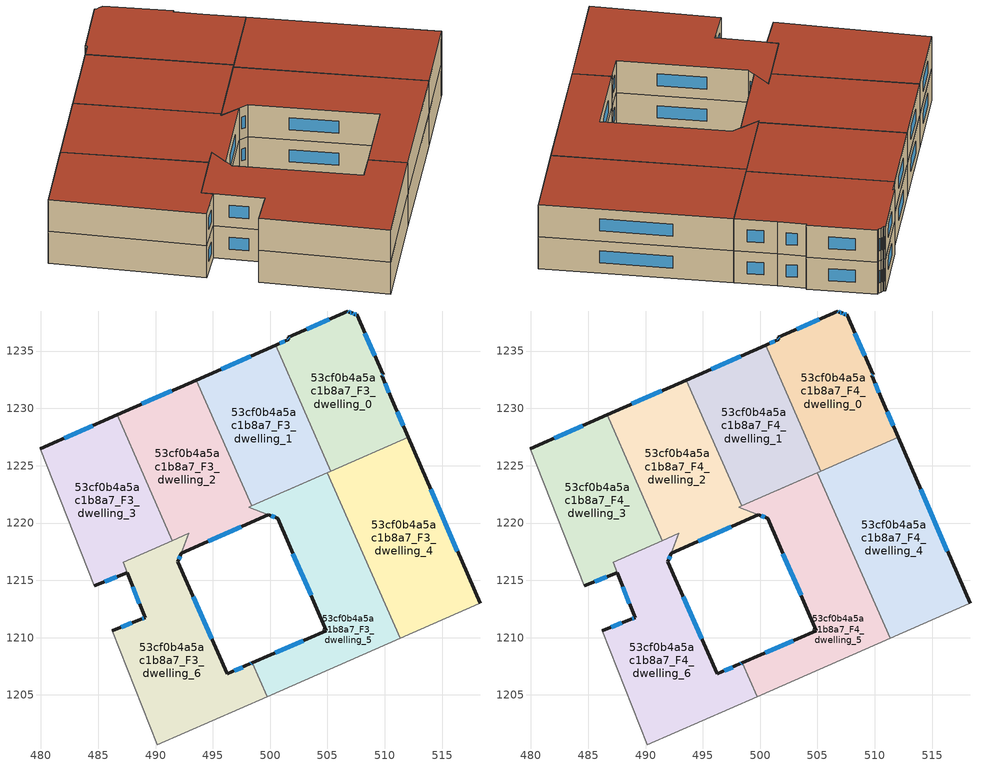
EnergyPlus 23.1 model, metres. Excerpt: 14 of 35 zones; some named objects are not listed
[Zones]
53cf0b4a5ac1b8a7_F3_dwelling_0
 floor to 53cf0b4a5ac1b8a7_F2_dwelling_0 (EU_floor_Construction): 507.54,1238.21 509.86,1232.94 509.73,1232.89 510.64,1230.69 512.03,1227.48 505.29,1224.53 500.47,1235.51 501.64,1236.03 501.58,1236.19 506.77,1238.49 506.86,1238.37 506.89,1238.38 507.15,1238.33 507.39,1238.19 z9
 wall outside (EU_wall_Construction): 512.03,1227.48 510.64,1230.69 509.73,1232.89 509.86,1232.94 507.54,1238.21 507.39,1238.19 507.15,1238.33 506.89,1238.38 506.86,1238.37 506.77,1238.49 501.58,1236.19 501.64,1236.03 500.47,1235.51 z9:12
 wall to 53cf0b4a5ac1b8a7_F3_dwelling_1 (EU_wall_Construction): 500.47,1235.51 505.29,1224.53 z9:12
 wall to 53cf0b4a5ac1b8a7_F3_dwelling_4 (EU_wall_Construction): 505.29,1224.53 512.03,1227.48 z9:12
 window (EU_Window_Construction): 506.83,1238.41 506.8,1238.45 / 507.07,1238.35 506.97,1238.36 / 507.31,1238.23 507.22,1238.29 / 507.49,1238.21 507.44,1238.19 / 509.13,1234.59 508.26,1236.56 / 509.77,1232.91 509.82,1232.92 / 510.35,1231.38 510.02,1232.2 / 511.59,1228.49 511.07,1229.69 / 501.28,1235.87 500.84,1235.67 / 501.6,1236.14 501.62,1236.08 / 505.14,1237.77 503.21,1236.91 z9.94:11.06
53cf0b4a5ac1b8a7_F3_dwelling_1
 floor to 53cf0b4a5ac1b8a7_F2_dwelling_1 (EU_floor_Construction): 500.47,1235.51 505.29,1224.53 498.38,1221.49 493.56,1232.47 z9
 wall outside (EU_wall_Construction): 500.47,1235.51 493.56,1232.47 z9:12
 wall to 53cf0b4a5ac1b8a7_F3_dwelling_2 (EU_wall_Construction): 493.56,1232.47 498.38,1221.49 z9:12
 wall to 53cf0b4a5ac1b8a7_F3_dwelling_5 (EU_wall_Construction): 498.38,1221.49 504.99,1224.4 z9:12
 wall to 53cf0b4a5ac1b8a7_F3_dwelling_4 (EU_wall_Construction): 504.99,1224.4 505.29,1224.53 z9:12
 window (EU_Window_Construction): 498.31,1234.56 495.73,1233.43 z9.94:11.06
53cf0b4a5ac1b8a7_F3_dwelling_2
 floor to 53cf0b4a5ac1b8a7_F2_dwelling_2 (EU_floor_Construction): 493.56,1232.47 498.38,1221.49 498.11,1221.38 499.85,1220.71 492.23,1217.35 492.91,1219.1 491.46,1218.46 486.65,1229.43 z9
 wall outside (EU_wall_Construction): 493.56,1232.47 486.65,1229.43 / 492.23,1217.35 499.85,1220.71 z9:12
 wall to 53cf0b4a5ac1b8a7_F3_dwelling_6 (EU_wall_Construction): 491.46,1218.46 492.91,1219.1 492.23,1217.35 z9:12
 wall to 53cf0b4a5ac1b8a7_F3_dwelling_3 (EU_wall_Construction): 486.65,1229.43 491.46,1218.46 z9:12
 wall to 53cf0b4a5ac1b8a7_F3_dwelling_5 (EU_wall_Construction): 499.85,1220.71 498.11,1221.38 498.38,1221.49 z9:12
 window (EU_Window_Construction): 491.39,1231.52 488.81,1230.38 / 494.62,1218.4 497.46,1219.65 z9.94:11.06
53cf0b4a5ac1b8a7_F3_dwelling_3
 floor to 53cf0b4a5ac1b8a7_F2_dwelling_3 (EU_floor_Construction): 486.65,1229.43 491.45,1218.46 487.17,1216.58 487.53,1215.66 484.66,1214.53 479.92,1226.47 z9
 wall outside (EU_wall_Construction): 484.66,1214.53 487.53,1215.66 / 486.65,1229.43 479.92,1226.47 z9:12
 wall adiabatic (EU_wall_Construction): 479.92,1226.47 484.66,1214.53 z9:12
 wall to 53cf0b4a5ac1b8a7_F3_dwelling_6 (EU_wall_Construction): 487.53,1215.66 487.16,1216.58 / 487.17,1216.58 491.45,1218.46 z9:12
 window (EU_Window_Construction): 485.56,1214.88 486.63,1215.31 / 484.54,1228.5 482.03,1227.4 z9.94:11.06
53cf0b4a5ac1b8a7_F3_dwelling_4
 floor to 53cf0b4a5ac1b8a7_F2_dwelling_4 (EU_floor_Construction): 512.03,1227.48 518.3,1212.99 518.21,1212.95 511.34,1209.93 504.99,1224.4 z9
 wall outside (EU_wall_Construction): 518.3,1212.99 512.03,1227.48 z9:12
 wall to 53cf0b4a5ac1b8a7_F3_dwelling_5 (EU_wall_Construction): 504.99,1224.4 511.34,1209.93 z9:12
 wall adiabatic (EU_wall_Construction): 511.34,1209.93 518.21,1212.95 518.3,1212.99 / 504.99,1224.4 501.42,1222.83 / 504.99,1224.4 501.42,1222.83 z9:12
 window (EU_Window_Construction): 516.34,1217.53 514,1222.94 z9.94:11.06
53cf0b4a5ac1b8a7_F3_dwelling_5
 floor to 53cf0b4a5ac1b8a7_F2_dwelling_5 (EU_floor_Construction): 504.99,1224.4 511.34,1209.93 499.73,1204.84 498.43,1207.79 504.9,1210.61 500.64,1220.4 499.85,1220.71 498.11,1221.38 z9
 wall outside (EU_wall_Construction): 499.85,1220.71 500.64,1220.4 504.9,1210.61 498.43,1207.79 z9:12
 wall adiabatic (EU_wall_Construction): 499.73,1204.84 511.34,1209.93 z9:12
 wall to 53cf0b4a5ac1b8a7_F3_dwelling_6 (EU_wall_Construction): 498.43,1207.79 499.73,1204.84 z9:12
 window (EU_Window_Construction): 502.87,1209.72 500.46,1208.67 / 501.98,1217.33 503.57,1213.68 / 500.1,1220.62 500.39,1220.5 z9.94:11.06
53cf0b4a5ac1b8a7_F3_dwelling_6
 floor to 53cf0b4a5ac1b8a7_F2_dwelling_6 (EU_floor_Construction): 492.91,1219.1 491.94,1216.61 496.24,1206.84 498.24,1207.71 498.43,1207.79 499.73,1204.84 490.16,1200.64 486.21,1210.6 488.73,1211.61 489.08,1211.75 487.17,1216.58 z9
 wall outside (EU_wall_Construction): 498.43,1207.79 498.24,1207.71 496.24,1206.84 491.94,1216.61 492.23,1217.35 / 487.53,1215.66 489.08,1211.75 488.73,1211.61 486.21,1210.6 z9:12
 wall adiabatic (EU_wall_Construction): 486.21,1210.6 490.16,1200.64 499.73,1204.84 z9:12
 window (EU_Window_Construction): 497.61,1207.43 496.87,1207.11 / 498.37,1207.76 498.3,1207.73 / 487.94,1211.29 487,1210.92 / 488.97,1211.71 488.84,1211.65 / 494.89,1209.9 493.29,1213.55 / 492.03,1216.84 492.14,1217.12 / 488.01,1214.44 488.6,1212.98 z9.94:11.06
53cf0b4a5ac1b8a7_F4_dwelling_0
 floor to 53cf0b4a5ac1b8a7_F3_dwelling_0 (EU_floor_Construction): 507.54,1238.21 509.86,1232.94 509.73,1232.89 510.64,1230.69 512.03,1227.48 505.29,1224.53 500.47,1235.51 501.64,1236.03 501.58,1236.19 506.77,1238.49 506.86,1238.37 506.89,1238.38 507.15,1238.33 507.39,1238.19 z12
 wall outside (EU_wall_Construction): 512.03,1227.48 510.64,1230.69 509.73,1232.89 509.86,1232.94 507.54,1238.21 507.39,1238.19 507.15,1238.33 506.89,1238.38 506.86,1238.37 506.77,1238.49 501.58,1236.19 501.64,1236.03 500.47,1235.51 z12:15
 wall to 53cf0b4a5ac1b8a7_F4_dwelling_1 (EU_wall_Construction): 500.47,1235.51 505.29,1224.53 z12:15
 wall to 53cf0b4a5ac1b8a7_F4_dwelling_4 (EU_wall_Construction): 505.29,1224.53 512.03,1227.48 z12:15
 window (EU_Window_Construction): 506.83,1238.41 506.8,1238.45 / 507.07,1238.35 506.97,1238.36 / 507.31,1238.23 507.22,1238.29 / 507.49,1238.21 507.44,1238.19 / 509.13,1234.59 508.26,1236.56 / 509.77,1232.91 509.82,1232.92 / 510.35,1231.38 510.02,1232.2 / 511.59,1228.49 511.07,1229.69 / 501.28,1235.87 500.84,1235.67 / 501.6,1236.14 501.62,1236.08 / 505.14,1237.77 503.21,1236.91 z12.94:14.06
 roof outside (EU_roof_Construction): 512.03,1227.48 510.64,1230.69 509.73,1232.89 509.86,1232.94 507.54,1238.21 507.39,1238.19 507.15,1238.33 506.89,1238.38 506.86,1238.37 506.77,1238.49 501.58,1236.19 501.64,1236.03 500.47,1235.51 505.29,1224.53 z15
53cf0b4a5ac1b8a7_F4_dwelling_1
 floor to 53cf0b4a5ac1b8a7_F3_dwelling_1 (EU_floor_Construction): 500.47,1235.51 505.29,1224.53 498.38,1221.49 493.56,1232.47 z12
 wall outside (EU_wall_Construction): 500.47,1235.51 493.56,1232.47 z12:15
 wall to 53cf0b4a5ac1b8a7_F4_dwelling_2 (EU_wall_Construction): 493.56,1232.47 498.38,1221.49 z12:15
 wall to 53cf0b4a5ac1b8a7_F4_dwelling_5 (EU_wall_Construction): 498.38,1221.49 504.99,1224.4 z12:15
 wall to 53cf0b4a5ac1b8a7_F4_dwelling_4 (EU_wall_Construction): 504.99,1224.4 505.29,1224.53 z12:15
 window (EU_Window_Construction): 498.31,1234.56 495.73,1233.43 z12.94:14.06
 roof outside (EU_roof_Construction): 505.29,1224.53 500.47,1235.51 493.56,1232.47 498.38,1221.49 z15
53cf0b4a5ac1b8a7_F4_dwelling_2
 floor to 53cf0b4a5ac1b8a7_F3_dwelling_2 (EU_floor_Construction): 493.56,1232.47 498.38,1221.49 498.11,1221.38 499.85,1220.71 492.23,1217.35 492.91,1219.1 491.46,1218.46 486.65,1229.43 z12
 wall outside (EU_wall_Construction): 493.56,1232.47 486.65,1229.43 / 492.23,1217.35 499.85,1220.71 z12:15
 wall to 53cf0b4a5ac1b8a7_F4_dwelling_6 (EU_wall_Construction): 491.46,1218.46 492.91,1219.1 492.23,1217.35 z12:15
 wall to 53cf0b4a5ac1b8a7_F4_dwelling_3 (EU_wall_Construction): 486.65,1229.43 491.46,1218.46 z12:15
 wall to 53cf0b4a5ac1b8a7_F4_dwelling_5 (EU_wall_Construction): 499.85,1220.71 498.11,1221.38 498.38,1221.49 z12:15
 window (EU_Window_Construction): 491.39,1231.52 488.81,1230.38 / 494.62,1218.4 497.46,1219.65 z12.94:14.06
 roof outside (EU_roof_Construction): 499.85,1220.71 498.11,1221.38 498.38,1221.49 493.56,1232.47 486.65,1229.43 491.46,1218.46 492.91,1219.1 492.23,1217.35 z15
53cf0b4a5ac1b8a7_F4_dwelling_3
 floor to 53cf0b4a5ac1b8a7_F3_dwelling_3 (EU_floor_Construction): 486.65,1229.43 491.45,1218.46 487.17,1216.58 487.53,1215.66 484.66,1214.53 479.92,1226.47 z12
 wall outside (EU_wall_Construction): 484.66,1214.53 487.53,1215.66 / 486.65,1229.43 479.92,1226.47 z12:15
 wall adiabatic (EU_wall_Construction): 479.92,1226.47 484.66,1214.53 z12:15
 wall to 53cf0b4a5ac1b8a7_F4_dwelling_6 (EU_wall_Construction): 487.53,1215.66 487.16,1216.58 / 487.17,1216.58 491.45,1218.46 z12:15
 window (EU_Window_Construction): 485.56,1214.88 486.63,1215.31 / 484.54,1228.5 482.03,1227.4 z12.94:14.06
 roof outside (EU_roof_Construction): 491.45,1218.46 486.65,1229.43 479.92,1226.47 484.66,1214.53 487.53,1215.66 487.16,1216.58 z15
53cf0b4a5ac1b8a7_F4_dwelling_4
 floor to 53cf0b4a5ac1b8a7_F3_dwelling_4 (EU_floor_Construction): 512.03,1227.48 518.3,1212.99 518.21,1212.95 511.34,1209.93 504.99,1224.4 z12
 wall outside (EU_wall_Construction): 518.3,1212.99 512.03,1227.48 z12:15
 wall to 53cf0b4a5ac1b8a7_F4_dwelling_5 (EU_wall_Construction): 504.99,1224.4 511.34,1209.93 z12:15
 wall adiabatic (EU_wall_Construction): 511.34,1209.93 518.21,1212.95 518.3,1212.99 / 504.99,1224.4 501.42,1222.83 / 504.99,1224.4 501.42,1222.83 z12:15
 window (EU_Window_Construction): 516.34,1217.53 514,1222.94 z12.94:14.06
 roof outside (EU_roof_Construction): 518.21,1212.95 518.3,1212.99 512.03,1227.48 504.99,1224.4 511.34,1209.93 z15
53cf0b4a5ac1b8a7_F4_dwelling_5
 floor to 53cf0b4a5ac1b8a7_F3_dwelling_5 (EU_floor_Construction): 504.99,1224.4 511.34,1209.93 499.73,1204.84 498.43,1207.79 504.9,1210.61 500.64,1220.4 499.85,1220.71 498.11,1221.38 z12
 wall outside (EU_wall_Construction): 499.85,1220.71 500.64,1220.4 504.9,1210.61 498.43,1207.79 z12:15
 wall adiabatic (EU_wall_Construction): 499.73,1204.84 511.34,1209.93 z12:15
 wall to 53cf0b4a5ac1b8a7_F4_dwelling_6 (EU_wall_Construction): 498.43,1207.79 499.73,1204.84 z12:15
 window (EU_Window_Construction): 502.87,1209.72 500.46,1208.67 / 501.98,1217.33 503.57,1213.68 / 500.1,1220.62 500.39,1220.5 z12.94:14.06
 roof outside (EU_roof_Construction): 511.34,1209.93 504.99,1224.4 498.11,1221.38 499.85,1220.71 500.64,1220.4 504.9,1210.61 498.43,1207.79 499.73,1204.84 z15
53cf0b4a5ac1b8a7_F4_dwelling_6
 floor to 53cf0b4a5ac1b8a7_F3_dwelling_6 (EU_floor_Construction): 492.91,1219.1 491.94,1216.61 496.24,1206.84 498.24,1207.71 498.43,1207.79 499.73,1204.84 490.16,1200.64 486.21,1210.6 488.73,1211.61 489.08,1211.75 487.17,1216.58 z12
 wall outside (EU_wall_Construction): 498.43,1207.79 498.24,1207.71 496.24,1206.84 491.94,1216.61 492.23,1217.35 / 487.53,1215.66 489.08,1211.75 488.73,1211.61 486.21,1210.6 z12:15
 wall adiabatic (EU_wall_Construction): 486.21,1210.6 490.16,1200.64 499.73,1204.84 z12:15
 window (EU_Window_Construction): 497.61,1207.43 496.87,1207.11 / 498.37,1207.76 498.3,1207.73 / 487.94,1211.29 487,1210.92 / 488.97,1211.71 488.84,1211.65 / 494.89,1209.9 493.29,1213.55 / 492.03,1216.84 492.14,1217.12 / 488.01,1214.44 488.6,1212.98 z12.94:14.06
 roof outside (EU_roof_Construction): 499.73,1204.84 498.43,1207.79 498.24,1207.71 496.24,1206.84 491.94,1216.61 492.91,1219.1 487.17,1216.58 489.08,1211.75 488.73,1211.61 486.21,1210.6 490.16,1200.64 z15
[Building]
EU S2 Campaign: North Axis=0; Terrain=City; Solar Distribution=FullExterior
[Site:Location]
Vienna: Latitude=48; Longitude=16.5; Time Zone=1; Elevation=183
[SizingPeriod:WeatherFileDays]
AnnualSizingPeriod: Begin Month=1; Begin Day of Month=1; End Month=12; End Day of Month=31; Day of Week for Start Day=Monday; Use Weather File Daylight Saving Period=No; Use Weather File Rain and Snow Indicators=No
[MATERIAL]
EU_InternalMass_Material: Roughness=MediumRough; Thickness=0.1; Conductivity=1; Density=1800; Specific Heat=900; Thermal Absorptance=0.9; Solar Absorptance=0.7; Visible Absorptance=0.7
[MATERIAL:NOMASS] Roughness=MediumRough; Thermal Absorptance=0.9; Solar Absorptance=0.7; Visible Absorptance=0.7
Name | Thermal Resistance
EU_wall_NoMass | 0.914258
EU_roof_NoMass | 0.954009
EU_floor_NoMass | 1.09711
[WINDOWMATERIAL:SIMPLEGLAZINGSYSTEM]
EU_Window_SimpleGlazing: UFactor=2.09642; Solar Heat Gain Coefficient=0.65; Visible Transmittance=0.65
[CONSTRUCTION]
EU_wall_Construction: EU_wall_NoMass
EU_roof_Construction: EU_roof_NoMass
EU_floor_Construction: EU_floor_NoMass
EU_Window_Construction: EU_Window_SimpleGlazing
EU_InternalMass_Construction: EU_InternalMass_Material
[ZONE] Type=1; Multiplier=1; Ceiling Height=autocalculate; Floor Area=autocalculate; Part of Total Floor Area=Yes
Name | Volume
53cf0b4a5ac1b8a7_F3_dwelling_0; 53cf0b4a5ac1b8a7_F4_dwelling_0 | 271.681
53cf0b4a5ac1b8a7_F3_dwelling_1; 53cf0b4a5ac1b8a7_F4_dwelling_1 | 271.649
53cf0b4a5ac1b8a7_F3_dwelling_2; 53cf0b4a5ac1b8a7_F4_dwelling_2 | 299.43
53cf0b4a5ac1b8a7_F3_dwelling_3; 53cf0b4a5ac1b8a7_F4_dwelling_3 | 280.147
53cf0b4a5ac1b8a7_F3_dwelling_4; 53cf0b4a5ac1b8a7_F4_dwelling_4 | 362.211
53cf0b4a5ac1b8a7_F3_dwelling_5; 53cf0b4a5ac1b8a7_F4_dwelling_5 | 339.163
53cf0b4a5ac1b8a7_F3_dwelling_6; 53cf0b4a5ac1b8a7_F4_dwelling_6 | 348.913
[INTERNALMASS] Construction=EU_InternalMass_Construction
Name | Zone or ZoneList | Surface Area
53cf0b4a5ac1b8a7_F3_dwelling_0_EU_InternalMass | 53cf0b4a5ac1b8a7_F3_dwelling_0 | 90.5605
53cf0b4a5ac1b8a7_F3_dwelling_1_EU_InternalMass | 53cf0b4a5ac1b8a7_F3_dwelling_1 | 90.5497
53cf0b4a5ac1b8a7_F3_dwelling_2_EU_InternalMass | 53cf0b4a5ac1b8a7_F3_dwelling_2 | 99.816
53cf0b4a5ac1b8a7_F3_dwelling_3_EU_InternalMass | 53cf0b4a5ac1b8a7_F3_dwelling_3 | 93.408
53cf0b4a5ac1b8a7_F3_dwelling_4_EU_InternalMass | 53cf0b4a5ac1b8a7_F3_dwelling_4 | 120.741
53cf0b4a5ac1b8a7_F3_dwelling_5_EU_InternalMass | 53cf0b4a5ac1b8a7_F3_dwelling_5 | 113.058
53cf0b4a5ac1b8a7_F3_dwelling_6_EU_InternalMass | 53cf0b4a5ac1b8a7_F3_dwelling_6 | 116.318
53cf0b4a5ac1b8a7_F4_dwelling_0_EU_InternalMass | 53cf0b4a5ac1b8a7_F4_dwelling_0 | 90.5605
53cf0b4a5ac1b8a7_F4_dwelling_1_EU_InternalMass | 53cf0b4a5ac1b8a7_F4_dwelling_1 | 90.5497
53cf0b4a5ac1b8a7_F4_dwelling_2_EU_InternalMass | 53cf0b4a5ac1b8a7_F4_dwelling_2 | 99.816
53cf0b4a5ac1b8a7_F4_dwelling_3_EU_InternalMass | 53cf0b4a5ac1b8a7_F4_dwelling_3 | 93.408
53cf0b4a5ac1b8a7_F4_dwelling_4_EU_InternalMass | 53cf0b4a5ac1b8a7_F4_dwelling_4 | 120.741
53cf0b4a5ac1b8a7_F4_dwelling_5_EU_InternalMass | 53cf0b4a5ac1b8a7_F4_dwelling_5 | 113.058
53cf0b4a5ac1b8a7_F4_dwelling_6_EU_InternalMass | 53cf0b4a5ac1b8a7_F4_dwelling_6 | 116.318
[OTHEREQUIPMENT] Fuel Type=Electricity; Design Level Calculation Method=Watts/Area; Power per Zone Floor Area=1; Fraction Latent=0; Fraction Radiant=0; Fraction Lost=0; Carbon Dioxide Generation Rate=0; EndUse Subcategory=EU_Step8_InternalGains
Name | Zone or ZoneList or Space or SpaceList | Schedule
EU_Step8_InternalGain_53cf0b4a5ac1b8a7_F3_dwelling_0_f000 | 53cf0b4a5ac1b8a7_F3_dwelling_0 | EU_Step8_GainSchedule_53cf0b4a5ac1b8a7_F3_dwelling_0_f000
EU_Step8_InternalGain_53cf0b4a5ac1b8a7_F3_dwelling_1_f000 | 53cf0b4a5ac1b8a7_F3_dwelling_1 | EU_Step8_GainSchedule_53cf0b4a5ac1b8a7_F3_dwelling_1_f000
EU_Step8_InternalGain_53cf0b4a5ac1b8a7_F3_dwelling_2_f000 | 53cf0b4a5ac1b8a7_F3_dwelling_2 | EU_Step8_GainSchedule_53cf0b4a5ac1b8a7_F3_dwelling_2_f000
EU_Step8_InternalGain_53cf0b4a5ac1b8a7_F3_dwelling_3_f000 | 53cf0b4a5ac1b8a7_F3_dwelling_3 | EU_Step8_GainSchedule_53cf0b4a5ac1b8a7_F3_dwelling_3_f000
EU_Step8_InternalGain_53cf0b4a5ac1b8a7_F3_dwelling_4_f000 | 53cf0b4a5ac1b8a7_F3_dwelling_4 | EU_Step8_GainSchedule_53cf0b4a5ac1b8a7_F3_dwelling_4_f000
EU_Step8_InternalGain_53cf0b4a5ac1b8a7_F3_dwelling_5_f000 | 53cf0b4a5ac1b8a7_F3_dwelling_5 | EU_Step8_GainSchedule_53cf0b4a5ac1b8a7_F3_dwelling_5_f000
EU_Step8_InternalGain_53cf0b4a5ac1b8a7_F3_dwelling_6_f000 | 53cf0b4a5ac1b8a7_F3_dwelling_6 | EU_Step8_GainSchedule_53cf0b4a5ac1b8a7_F3_dwelling_6_f000
EU_Step8_InternalGain_53cf0b4a5ac1b8a7_F4_dwelling_0_f000 | 53cf0b4a5ac1b8a7_F4_dwelling_0 | EU_Step8_GainSchedule_53cf0b4a5ac1b8a7_F4_dwelling_0_f000
EU_Step8_InternalGain_53cf0b4a5ac1b8a7_F4_dwelling_1_f000 | 53cf0b4a5ac1b8a7_F4_dwelling_1 | EU_Step8_GainSchedule_53cf0b4a5ac1b8a7_F4_dwelling_1_f000
EU_Step8_InternalGain_53cf0b4a5ac1b8a7_F4_dwelling_2_f000 | 53cf0b4a5ac1b8a7_F4_dwelling_2 | EU_Step8_GainSchedule_53cf0b4a5ac1b8a7_F4_dwelling_2_f000
EU_Step8_InternalGain_53cf0b4a5ac1b8a7_F4_dwelling_3_f000 | 53cf0b4a5ac1b8a7_F4_dwelling_3 | EU_Step8_GainSchedule_53cf0b4a5ac1b8a7_F4_dwelling_3_f000
EU_Step8_InternalGain_53cf0b4a5ac1b8a7_F4_dwelling_4_f000 | 53cf0b4a5ac1b8a7_F4_dwelling_4 | EU_Step8_GainSchedule_53cf0b4a5ac1b8a7_F4_dwelling_4_f000
EU_Step8_InternalGain_53cf0b4a5ac1b8a7_F4_dwelling_5_f000 | 53cf0b4a5ac1b8a7_F4_dwelling_5 | EU_Step8_GainSchedule_53cf0b4a5ac1b8a7_F4_dwelling_5_f000
EU_Step8_InternalGain_53cf0b4a5ac1b8a7_F4_dwelling_6_f000 | 53cf0b4a5ac1b8a7_F4_dwelling_6 | EU_Step8_GainSchedule_53cf0b4a5ac1b8a7_F4_dwelling_6_f000
[ZONEVENTILATION:DESIGNFLOWRATE] Schedule=EU_AlwaysOn; Design Flow Rate Calculation Method=AirChanges/Hour; Air Changes per Hour=0.546891; Ventilation Type=Natural; Fan Pressure Rise=0; Fan Total Efficiency=1; Constant Term Coefficient=1; Temperature Term Coefficient=0; Velocity Term Coefficient=0; Velocity Squared Term Coefficient=0; Minimum Indoor Temperature=-100; Maximum Indoor Temperature=100; Delta Temperature=-100; Minimum Outdoor Temperature=-100; Maximum Outdoor Temperature=100; Maximum Wind Speed=40
Name | Zone or ZoneList or Space or SpaceList
EU_ConstantAir_53cf0b4a5ac1b8a7_F3_dwelling_0 | 53cf0b4a5ac1b8a7_F3_dwelling_0
EU_ConstantAir_53cf0b4a5ac1b8a7_F3_dwelling_1 | 53cf0b4a5ac1b8a7_F3_dwelling_1
EU_ConstantAir_53cf0b4a5ac1b8a7_F3_dwelling_2 | 53cf0b4a5ac1b8a7_F3_dwelling_2
EU_ConstantAir_53cf0b4a5ac1b8a7_F3_dwelling_3 | 53cf0b4a5ac1b8a7_F3_dwelling_3
EU_ConstantAir_53cf0b4a5ac1b8a7_F3_dwelling_4 | 53cf0b4a5ac1b8a7_F3_dwelling_4
EU_ConstantAir_53cf0b4a5ac1b8a7_F3_dwelling_5 | 53cf0b4a5ac1b8a7_F3_dwelling_5
EU_ConstantAir_53cf0b4a5ac1b8a7_F3_dwelling_6 | 53cf0b4a5ac1b8a7_F3_dwelling_6
EU_ConstantAir_53cf0b4a5ac1b8a7_F4_dwelling_0 | 53cf0b4a5ac1b8a7_F4_dwelling_0
EU_ConstantAir_53cf0b4a5ac1b8a7_F4_dwelling_1 | 53cf0b4a5ac1b8a7_F4_dwelling_1
EU_ConstantAir_53cf0b4a5ac1b8a7_F4_dwelling_2 | 53cf0b4a5ac1b8a7_F4_dwelling_2
EU_ConstantAir_53cf0b4a5ac1b8a7_F4_dwelling_3 | 53cf0b4a5ac1b8a7_F4_dwelling_3
EU_ConstantAir_53cf0b4a5ac1b8a7_F4_dwelling_4 | 53cf0b4a5ac1b8a7_F4_dwelling_4
EU_ConstantAir_53cf0b4a5ac1b8a7_F4_dwelling_5 | 53cf0b4a5ac1b8a7_F4_dwelling_5
EU_ConstantAir_53cf0b4a5ac1b8a7_F4_dwelling_6 | 53cf0b4a5ac1b8a7_F4_dwelling_6
[HVACTEMPLATE:ZONE:IDEALLOADSAIRSYSTEM] System Availability Schedule=EU_AlwaysOn; Maximum Heating Supply Air Temperature=50; Minimum Cooling Supply Air Temperature=13; Maximum Heating Supply Air Humidity Ratio=0.0156; Minimum Cooling Supply Air Humidity Ratio=0.0077; Heating Limit=NoLimit; Cooling Limit=NoLimit; Heating Availability Schedule=EU_AlwaysOn; Cooling Availability Schedule=EU_CoolingOff; Dehumidification Control Type=ConstantSensibleHeatRatio; Cooling Sensible Heat Ratio=0.7; Dehumidification Setpoint=60; Humidification Control Type=None; Humidification Setpoint=30; Outdoor Air Method=None; Outdoor Air Flow Rate per Person=0.00944; Outdoor Air Flow Rate per Zone Floor Area=0; Outdoor Air Flow Rate per Zone=0; Demand Controlled Ventilation Type=None; Outdoor Air Economizer Type=NoEconomizer; Heat Recovery Type=None; Sensible Heat Recovery Effectiveness=0.7; Latent Heat Recovery Effectiveness=0.65
Name | Template Thermostat
53cf0b4a5ac1b8a7_F3_dwelling_0 | EU_HeatOnly_53cf0b4a5ac1b8a7_F3_dwelling_0
53cf0b4a5ac1b8a7_F3_dwelling_1 | EU_HeatOnly_53cf0b4a5ac1b8a7_F3_dwelling_1
53cf0b4a5ac1b8a7_F3_dwelling_2 | EU_HeatOnly_53cf0b4a5ac1b8a7_F3_dwelling_2
53cf0b4a5ac1b8a7_F3_dwelling_3 | EU_HeatOnly_53cf0b4a5ac1b8a7_F3_dwelling_3
53cf0b4a5ac1b8a7_F3_dwelling_4 | EU_HeatOnly_53cf0b4a5ac1b8a7_F3_dwelling_4
53cf0b4a5ac1b8a7_F3_dwelling_5 | EU_HeatOnly_53cf0b4a5ac1b8a7_F3_dwelling_5
53cf0b4a5ac1b8a7_F3_dwelling_6 | EU_HeatOnly_53cf0b4a5ac1b8a7_F3_dwelling_6
53cf0b4a5ac1b8a7_F4_dwelling_0 | EU_HeatOnly_53cf0b4a5ac1b8a7_F4_dwelling_0
53cf0b4a5ac1b8a7_F4_dwelling_1 | EU_HeatOnly_53cf0b4a5ac1b8a7_F4_dwelling_1
53cf0b4a5ac1b8a7_F4_dwelling_2 | EU_HeatOnly_53cf0b4a5ac1b8a7_F4_dwelling_2
53cf0b4a5ac1b8a7_F4_dwelling_3 | EU_HeatOnly_53cf0b4a5ac1b8a7_F4_dwelling_3
53cf0b4a5ac1b8a7_F4_dwelling_4 | EU_HeatOnly_53cf0b4a5ac1b8a7_F4_dwelling_4
53cf0b4a5ac1b8a7_F4_dwelling_5 | EU_HeatOnly_53cf0b4a5ac1b8a7_F4_dwelling_5
53cf0b4a5ac1b8a7_F4_dwelling_6 | EU_HeatOnly_53cf0b4a5ac1b8a7_F4_dwelling_6
[SIZING:ZONE] Zone Cooling Design Supply Air Temperature Input Method=SupplyAirTemperature; Zone Cooling Design Supply Air Temperature=13; Zone Heating Design Supply Air Temperature Input Method=SupplyAirTemperature; Zone Heating Design Supply Air Temperature=50; Zone Cooling Design Supply Air Humidity Ratio=0.008; Zone Heating Design Supply Air Humidity Ratio=0.008; Cooling Design Air Flow Method=DesignDay; Cooling Design Air Flow Rate=0; Cooling Minimum Air Flow per Zone Floor Area=0.000762; Cooling Minimum Air Flow=0; Cooling Minimum Air Flow Fraction=0.2; Heating Design Air Flow Method=DesignDay; Heating Design Air Flow Rate=0; Heating Maximum Air Flow per Zone Floor Area=0.002032; Heating Maximum Air Flow=0.141576; Heating Maximum Air Flow Fraction=0.3; Account for Dedicated Outdoor Air System=No; Dedicated Outdoor Air System Control Strategy=NeutralSupplyAir; Dedicated Outdoor Air Low Setpoint Temperature for Design=autosize; Dedicated Outdoor Air High Setpoint Temperature for Design=autosize; Zone Load Sizing Method=Sensible Load Only No Latent Load; Zone Latent Cooling Design Supply Air Humidity Ratio Input Method=HumidityRatioDifference; Zone Cooling Design Supply Air Humidity Ratio Difference=0.005; Zone Latent Heating Design Supply Air Humidity Ratio Input Method=HumidityRatioDifference; Zone Humidification Design Supply Air Humidity Ratio Difference=0.005
53cf0b4a5ac1b8a7_F3_dwelling_0; 53cf0b4a5ac1b8a7_F3_dwelling_1; 53cf0b4a5ac1b8a7_F3_dwelling_2; 53cf0b4a5ac1b8a7_F3_dwelling_3; 53cf0b4a5ac1b8a7_F3_dwelling_4; 53cf0b4a5ac1b8a7_F3_dwelling_5; 53cf0b4a5ac1b8a7_F3_dwelling_6; 53cf0b4a5ac1b8a7_F4_dwelling_0; 53cf0b4a5ac1b8a7_F4_dwelling_1; 53cf0b4a5ac1b8a7_F4_dwelling_2; 53cf0b4a5ac1b8a7_F4_dwelling_3; 53cf0b4a5ac1b8a7_F4_dwelling_4; 53cf0b4a5ac1b8a7_F4_dwelling_5; 53cf0b4a5ac1b8a7_F4_dwelling_6
[SCHEDULE:CONSTANT]
Name | Hourly Value
EU_AlwaysOn | 1
EU_CoolingOff | 0
[SCHEDULE:FILE] Column Number=1; Rows to Skip at Top=0; Number of Hours of Data=8760; Column Separator=Comma; Interpolate to Timestep=No; Minutes per Item=60; Adjust Schedule for Daylight Savings=Yes
Name | File
EU_Step8_GainSchedule_53cf0b4a5ac1b8a7_F3_dwelling_0_f000 | ../../schedules/53cf0b4a5ac1b8a7/53cf0b4a5ac1b8a7_F3_dwelling_0_f000_gain.csv
EU_Step8_GainSchedule_53cf0b4a5ac1b8a7_F3_dwelling_1_f000 | ../../schedules/53cf0b4a5ac1b8a7/53cf0b4a5ac1b8a7_F3_dwelling_1_f000_gain.csv
EU_Step8_GainSchedule_53cf0b4a5ac1b8a7_F3_dwelling_2_f000 | ../../schedules/53cf0b4a5ac1b8a7/53cf0b4a5ac1b8a7_F3_dwelling_2_f000_gain.csv
EU_Step8_GainSchedule_53cf0b4a5ac1b8a7_F3_dwelling_3_f000 | ../../schedules/53cf0b4a5ac1b8a7/53cf0b4a5ac1b8a7_F3_dwelling_3_f000_gain.csv
EU_Step8_GainSchedule_53cf0b4a5ac1b8a7_F3_dwelling_4_f000 | ../../schedules/53cf0b4a5ac1b8a7/53cf0b4a5ac1b8a7_F3_dwelling_4_f000_gain.csv
EU_Step8_GainSchedule_53cf0b4a5ac1b8a7_F3_dwelling_5_f000 | ../../schedules/53cf0b4a5ac1b8a7/53cf0b4a5ac1b8a7_F3_dwelling_5_f000_gain.csv
EU_Step8_GainSchedule_53cf0b4a5ac1b8a7_F3_dwelling_6_f000 | ../../schedules/53cf0b4a5ac1b8a7/53cf0b4a5ac1b8a7_F3_dwelling_6_f000_gain.csv
EU_Step8_GainSchedule_53cf0b4a5ac1b8a7_F4_dwelling_0_f000 | ../../schedules/53cf0b4a5ac1b8a7/53cf0b4a5ac1b8a7_F4_dwelling_0_f000_gain.csv
EU_Step8_GainSchedule_53cf0b4a5ac1b8a7_F4_dwelling_1_f000 | ../../schedules/53cf0b4a5ac1b8a7/53cf0b4a5ac1b8a7_F4_dwelling_1_f000_gain.csv
EU_Step8_GainSchedule_53cf0b4a5ac1b8a7_F4_dwelling_2_f000 | ../../schedules/53cf0b4a5ac1b8a7/53cf0b4a5ac1b8a7_F4_dwelling_2_f000_gain.csv
EU_Step8_GainSchedule_53cf0b4a5ac1b8a7_F4_dwelling_3_f000 | ../../schedules/53cf0b4a5ac1b8a7/53cf0b4a5ac1b8a7_F4_dwelling_3_f000_gain.csv
EU_Step8_GainSchedule_53cf0b4a5ac1b8a7_F4_dwelling_4_f000 | ../../schedules/53cf0b4a5ac1b8a7/53cf0b4a5ac1b8a7_F4_dwelling_4_f000_gain.csv
EU_Step8_GainSchedule_53cf0b4a5ac1b8a7_F4_dwelling_5_f000 | ../../schedules/53cf0b4a5ac1b8a7/53cf0b4a5ac1b8a7_F4_dwelling_5_f000_gain.csv
EU_Step8_GainSchedule_53cf0b4a5ac1b8a7_F4_dwelling_6_f000 | ../../schedules/53cf0b4a5ac1b8a7/53cf0b4a5ac1b8a7_F4_dwelling_6_f000_gain.csv
